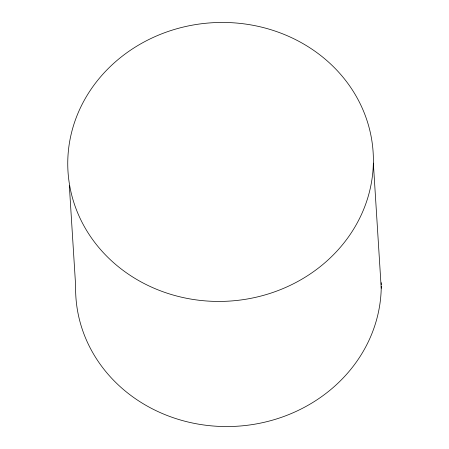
<?xml version="1.0" encoding="UTF-8"?>
<svg xmlns="http://www.w3.org/2000/svg" width="449" height="449" viewBox="0 0 449 449"><rect width="100%" height="100%" fill="white"/><g stroke="black" fill="none" stroke-linecap="round" stroke-linejoin="round"><path stroke-width="0.67" d="M373.355 163.127A152.873 139.443 -3.6 0 1 141.514 282.146A152.873 139.443 -3.6 0 1 146.823 40.545A152.873 139.443 -3.6 0 1 373.355 163.127L381.229 288.247M69.348 185.779L75.645 285.873A152.873 139.443 -3.6 0 0 226.515 426.556A152.873 139.443 -3.6 0 0 381.257 286.159M381.229 282.668A152.873 139.443 -3.6 0 1 381.257 284.767"/></g></svg>
